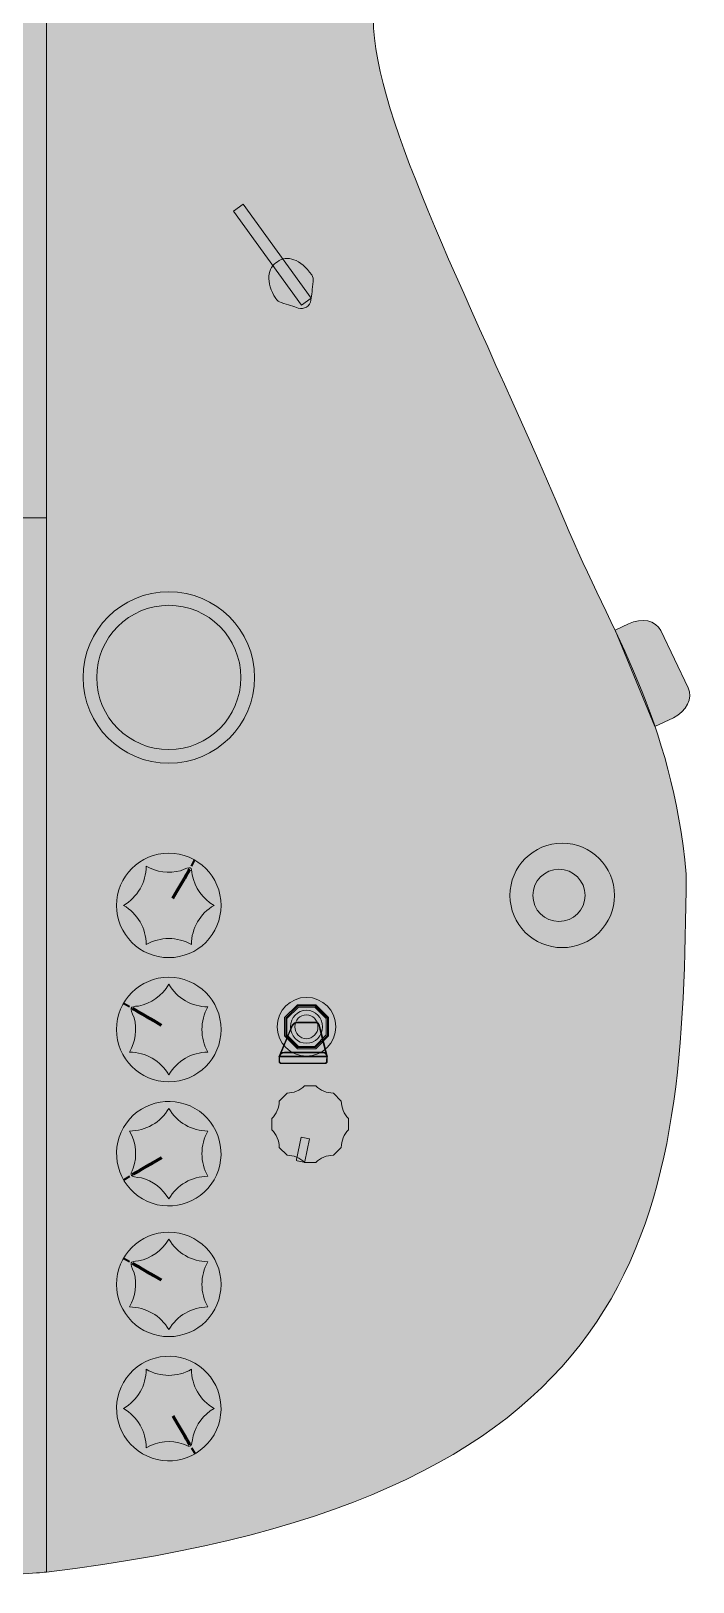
# Model space of a CAD drawing. Header units: millimetres. Extents: x -277 to 25, y -714 to 236.
# Drawn here: x -76.4 to 24.9, y -713.6 to -476.2 of the extents above; entities that cross this region are included whole.
import ezdxf

# ---------------------------------------------------------------- set-up
doc = ezdxf.new("R2010")
doc.units = ezdxf.units.MM
doc.header["$MEASUREMENT"] = 0
doc.layers.add('finished guitar', color=7, linetype='Continuous')

# ---------------------------------------------------------------- blocks, each defined once
blk = doc.blocks.new('block 5')
at = {"layer": 'finished guitar', "true_color": 0xf23005}
h = blk.add_hatch(color=20, dxfattribs=at)
h.dxf.hatch_style = 2
edge = h.paths.add_edge_path()
edge.add_spline(control_points=[(-99.96, -362.84), (-99.96, -368.75), (-99.96, -366.73), (-99.96, -381.32), (-99.96, -395.91), (-96.1, -404.66), (-92.69, -409.58), (-86.7, -420.31), (-74.02, -425.75), (-74.02, -425.75), (-74.02, -425.75), (-74.02, -712.05), (-74.02, -712.05), (-74.02, -712.05), (-88.18, -713.57), (-127.11, -713.57), (-166.03, -713.57), (-180.02, -710.48), (-180.02, -710.48), (-180.02, -710.48), (-180.02, -381.18), (-180.02, -381.18), (-180.02, -381.18), (-170.44, -382.76), (-161.04, -374.68), (-156.96, -371.12), (-156.45, -369.95), (-154.08, -362.84)], knot_values=[0, 0, 0, 0, 0.352778, 0.352778, 0.352778, 0.705556, 0.705556, 0.705556, 1.058333, 1.058333, 1.058333, 1.411111, 1.411111, 1.411111, 1.763889, 1.763889, 1.763889, 2.116667, 2.116667, 2.116667, 2.469444, 2.469444, 2.469444, 2.822222, 2.822222, 2.822222, 3.175, 3.175, 3.175, 3.175], degree=3, periodic=0)
edge.add_line((-154.08, -362.84), (-99.96, -362.84))
at = {"layer": 'finished guitar', "lineweight": 0}
blk.add_open_spline([(-99.96, -362.84), (-99.96, -368.75), (-99.96, -366.73), (-99.96, -381.32), (-99.96, -395.91), (-96.1, -404.66), (-92.69, -409.58), (-86.7, -420.31), (-74.02, -425.75), (-74.02, -425.75), (-74.02, -425.75), (-74.02, -712.05), (-74.02, -712.05), (-74.02, -712.05), (-88.18, -713.57), (-127.11, -713.57), (-166.03, -713.57), (-180.02, -710.48), (-180.02, -710.48), (-180.02, -710.48), (-180.02, -381.18), (-180.02, -381.18), (-180.02, -381.18), (-170.44, -382.76), (-161.04, -374.68), (-156.96, -371.12), (-156.45, -369.95), (-154.08, -362.84)], degree=3, knots=[0, 0, 0, 0, 1, 1, 1, 2, 2, 2, 3, 3, 3, 4, 4, 4, 5, 5, 5, 6, 6, 6, 7, 7, 7, 8, 8, 8, 9, 9, 9, 9], dxfattribs=at)
blk = doc.blocks.new('block 3')
at = {"layer": 'finished guitar', "true_color": 0xf23005}
h = blk.add_hatch(color=20, dxfattribs=at)
h.dxf.hatch_style = 2
h.paths.add_polyline_path([(-180.02, -550.73), (-74.02, -550.73), (-74.02, -425.75), (-180.02, -425.75)])
at = {"layer": 'finished guitar', "lineweight": 0}
blk.add_lwpolyline([(-180.02, -550.73), (-74.02, -550.73), (-74.02, -425.75), (-180.02, -425.75), (-180.02, -550.73)], dxfattribs=at)
at = {"layer": 'finished guitar'}
blk.add_blockref('block 5', (0, 0), dxfattribs=at)
blk = doc.blocks.new('block 34')
at = {"layer": 'finished guitar', "true_color": 0x031ca6}
h = blk.add_hatch(color=164, dxfattribs=at)
edge = h.paths.add_edge_path()
edge.add_spline(control_points=[(23.91, -605.27), (21.74, -581.48), (12.53, -568.35), (5.3, -551.29), (-8.79, -518.02), (-24, -489.67), (-24, -474.28), (-21.58, -448.02), (14.35, -403.53), (1.65, -355.74), (1.65, -355.74), (1.65, -355.74), (1.65, -355.74), (-1.87, -345.04), (-7.49, -341), (-9.92, -341), (-9.92, -341), (-9.92, -341), (-9.92, -341), (-11.29, -342.16), (-10.73, -343.44), (-10.81, -346.82), (-10.69, -363.66), (-18.05, -422.58), (-63.34, -425.87), (-63.34, -425.87), (-63.34, -425.87), (-63.34, -425.87), (-68.5, -425.87), (-74.02, -425.75), (-74.02, -425.75), (-74.02, -425.75), (-74.02, -712.05), (-74.02, -712.05), (20.39, -700.79), (23.41, -656.92), (23.91, -605.27), (23.91, -605.27), (23.91, -605.27), (23.91, -605.27)], knot_values=[0, 0, 0, 0, 1, 1, 1, 2, 2, 2, 3, 3, 3, 4, 4, 4, 5, 5, 5, 6, 6, 6, 7, 7, 7, 8, 8, 8, 9, 9, 9, 10, 10, 10, 11, 11, 11, 12, 12, 12, 13, 13, 13, 13], degree=3, periodic=1)
at = {"layer": 'finished guitar', "lineweight": 0}
blk.add_open_spline([(23.91, -605.27), (21.74, -581.48), (12.53, -568.35), (5.3, -551.29), (-8.79, -518.02), (-24, -489.67), (-24, -474.28), (-21.58, -448.02), (14.35, -403.53), (1.65, -355.74), (1.65, -355.74), (1.65, -355.74), (1.65, -355.74), (-1.87, -345.04), (-7.49, -341), (-9.92, -341), (-9.92, -341), (-9.92, -341), (-9.92, -341), (-11.29, -342.16), (-10.73, -343.44), (-10.81, -346.82), (-10.69, -363.66), (-18.05, -422.58), (-63.34, -425.87), (-63.34, -425.87), (-63.34, -425.87), (-63.34, -425.87), (-68.5, -425.87), (-74.02, -425.75), (-74.02, -425.75), (-74.02, -425.75), (-74.02, -712.05), (-74.02, -712.05), (20.39, -700.79), (23.41, -656.92), (23.91, -605.27), (23.91, -605.27), (23.91, -605.27), (23.91, -605.27)], degree=3, knots=[0, 0, 0, 0, 1, 1, 1, 2, 2, 2, 3, 3, 3, 4, 4, 4, 5, 5, 5, 6, 6, 6, 7, 7, 7, 8, 8, 8, 9, 9, 9, 10, 10, 10, 11, 11, 11, 12, 12, 12, 13, 13, 13, 13], dxfattribs=at)
blk = doc.blocks.new('block 33')
at = {"layer": 'finished guitar'}
blk.add_blockref('block 34', (0, 0), dxfattribs=at)
blk = doc.blocks.new('block 36')
at = {"layer": 'finished guitar', "true_color": 0x191919}
blk.add_hatch(color=179, dxfattribs=at).paths.add_polyline_path([(-33.51, -517.09), (-34.99, -518.17), (-45.42, -503.81), (-43.93, -502.73)])
at = {"layer": 'finished guitar', "true_color": 0x1c1c1c}
h = blk.add_hatch(color=179, dxfattribs=at)
edge = h.paths.add_edge_path()
edge.add_spline(control_points=[(-33.55, -517.39), (-33.45, -516.65), (-33.33, -515.69), (-33.2, -514.55), (-33.16, -514.2), (-33.24, -513.84), (-33.44, -513.54), (-35.08, -511.11), (-37.28, -510.45), (-38.67, -511.52), (-40.2, -512.39), (-40.54, -514.71), (-38.93, -517.16), (-38.74, -517.46), (-38.45, -517.67), (-38.12, -517.78), (-37.05, -518.11), (-36.17, -518.39), (-35.49, -518.61), (-34.6, -518.91), (-33.67, -518.32), (-33.55, -517.39)], knot_values=[0, 0, 0, 0, 1, 1, 1, 2, 2, 2, 3, 3, 3, 4, 4, 4, 5, 5, 5, 6, 6, 6, 7, 7, 7, 7], degree=3, periodic=1)
at = {"layer": 'finished guitar', "lineweight": 0}
blk.add_lwpolyline([(-33.51, -517.09), (-34.99, -518.17), (-45.42, -503.81), (-43.93, -502.73), (-33.51, -517.09)], dxfattribs=at)
blk.add_open_spline([(-33.55, -517.39), (-33.45, -516.65), (-33.33, -515.69), (-33.2, -514.55), (-33.16, -514.2), (-33.24, -513.84), (-33.44, -513.54), (-35.08, -511.11), (-37.28, -510.45), (-38.67, -511.52), (-40.2, -512.39), (-40.54, -514.71), (-38.93, -517.16), (-38.74, -517.46), (-38.45, -517.67), (-38.12, -517.78), (-37.05, -518.11), (-36.17, -518.39), (-35.49, -518.61), (-34.6, -518.91), (-33.67, -518.32), (-33.55, -517.39)], degree=3, knots=[0, 0, 0, 0, 1, 1, 1, 2, 2, 2, 3, 3, 3, 4, 4, 4, 5, 5, 5, 6, 6, 6, 7, 7, 7, 7], dxfattribs=at)
blk = doc.blocks.new('block 35')
at = {"layer": 'finished guitar', "true_color": 0x191919}
h = blk.add_hatch(color=179, dxfattribs=at)
h.dxf.hatch_style = 2
edge = h.paths.add_edge_path()
edge.add_spline(control_points=[(21.95, -581.31), (21.95, -581.31), (19.12, -582.65), (19.12, -582.65), (19.12, -582.65), (13.02, -567.92), (13.02, -567.92), (13.02, -567.92), (15.08, -566.92), (15.08, -566.92), (17.06, -565.96), (19.27, -566.43), (20.01, -567.98), (20.01, -567.98), (24.2, -576.75), (24.2, -576.75), (24.94, -578.3), (23.93, -580.34), (21.95, -581.31)], knot_values=[0, 0, 0, 0, 1, 1, 1, 2, 2, 2, 3, 3, 3, 4, 4, 4, 5, 5, 5, 6, 6, 6, 6], degree=3, periodic=1)
h = blk.add_hatch(color=179, dxfattribs=at)
edge = h.paths.add_edge_path()
edge.add_spline(control_points=[(-3.08, -608.5), (-3.08, -612.92), (0.51, -616.5), (4.92, -616.5), (9.34, -616.5), (12.92, -612.92), (12.92, -608.5), (12.92, -604.08), (9.34, -600.5), (4.92, -600.5), (0.51, -600.5), (-3.08, -604.08), (-3.08, -608.5)], knot_values=[0, 0, 0, 0, 1, 1, 1, 2, 2, 2, 3, 3, 3, 4, 4, 4, 4], degree=3, periodic=1)
h = blk.add_hatch(color=179, dxfattribs=at)
edge = h.paths.add_edge_path()
edge.add_spline(control_points=[(0.42, -608.5), (0.42, -610.71), (2.21, -612.5), (4.42, -612.5), (6.63, -612.5), (8.42, -610.71), (8.42, -608.5), (8.42, -606.29), (6.63, -604.5), (4.42, -604.5), (2.21, -604.5), (0.42, -606.29), (0.42, -608.5)], knot_values=[0, 0, 0, 0, 1, 1, 1, 2, 2, 2, 3, 3, 3, 4, 4, 4, 4], degree=3, periodic=1)
at = {"layer": 'finished guitar', "lineweight": 0}
for points, knots in [([(21.95, -581.31), (21.95, -581.31), (19.12, -582.65), (19.12, -582.65), (19.12, -582.65), (13.02, -567.92), (13.02, -567.92), (13.02, -567.92), (15.08, -566.92), (15.08, -566.92), (17.06, -565.96), (19.27, -566.43), (20.01, -567.98), (20.01, -567.98), (24.2, -576.75), (24.2, -576.75), (24.94, -578.3), (23.93, -580.34), (21.95, -581.31)], [0, 0, 0, 0, 1, 1, 1, 2, 2, 2, 3, 3, 3, 4, 4, 4, 5, 5, 5, 6, 6, 6, 6]), ([(-3.08, -608.5), (-3.08, -612.92), (0.51, -616.5), (4.92, -616.5), (9.34, -616.5), (12.92, -612.92), (12.92, -608.5), (12.92, -604.08), (9.34, -600.5), (4.92, -600.5), (0.51, -600.5), (-3.08, -604.08), (-3.08, -608.5)], [0, 0, 0, 0, 1, 1, 1, 2, 2, 2, 3, 3, 3, 4, 4, 4, 4]), ([(0.42, -608.5), (0.42, -610.71), (2.21, -612.5), (4.42, -612.5), (6.63, -612.5), (8.42, -610.71), (8.42, -608.5), (8.42, -606.29), (6.63, -604.5), (4.42, -604.5), (2.21, -604.5), (0.42, -606.29), (0.42, -608.5)], [0, 0, 0, 0, 1, 1, 1, 2, 2, 2, 3, 3, 3, 4, 4, 4, 4])]:
    blk.add_open_spline(points, degree=3, knots=knots, dxfattribs=at)
at = {"layer": 'finished guitar'}
blk.add_blockref('block 36', (0, 0), dxfattribs=at)
blk = doc.blocks.new('block 32')
at = {"layer": 'finished guitar'}
for name in ['block 33', 'block 35']:
    blk.add_blockref(name, (0, 0), dxfattribs=at)
blk = doc.blocks.new('block 49')
at = {"layer": 'finished guitar', "true_color": 0x191919}
h = blk.add_hatch(color=179, dxfattribs=at)
edge = h.paths.add_edge_path()
edge.add_spline(control_points=[(-48.39, -691.03), (-46.18, -687.2), (-47.49, -682.31), (-51.32, -680.1), (-55.14, -677.89), (-60.04, -679.2), (-62.25, -683.03), (-64.45, -686.85), (-63.14, -691.75), (-59.32, -693.96), (-55.49, -696.17), (-50.6, -694.85), (-48.39, -691.03)], knot_values=[0, 0, 0, 0, 1, 1, 1, 2, 2, 2, 3, 3, 3, 4, 4, 4, 4], degree=3, periodic=1)
h = blk.add_hatch(color=179, dxfattribs=at)
h.dxf.hatch_style = 2
edge = h.paths.add_edge_path()
edge.add_spline(control_points=[(-58.78, -693.03), (-58.78, -693.03), (-58.78, -693.03), (-58.78, -693.03), (-57.03, -692.02), (-54.96, -691.83), (-53.09, -692.47), (-51.85, -693.03), (-51.85, -693.03), (-51.61, -691.22), (-51.14, -689.47), (-50, -687.96), (-48.39, -687.03), (-48.39, -687.03), (-48.39, -687.03), (-48.39, -687.03), (-50.53, -685.79), (-51.85, -683.5), (-51.85, -681.03), (-51.85, -681.03), (-51.85, -681.03), (-51.85, -681.03), (-54, -682.26), (-56.64, -682.26), (-58.78, -681.03), (-58.78, -681.03), (-58.78, -681.03), (-58.78, -681.03), (-58.78, -683.5), (-60.1, -685.79), (-62.25, -687.03), (-62.25, -687.03), (-62.25, -687.03), (-62.25, -687.03), (-60.1, -688.27), (-58.78, -690.55), (-58.78, -693.03)], knot_values=[0, 0, 0, 0, 1, 1, 1, 2, 2, 2, 3, 3, 3, 4, 4, 4, 5, 5, 5, 6, 6, 6, 7, 7, 7, 8, 8, 8, 9, 9, 9, 10, 10, 10, 11, 11, 11, 12, 12, 12, 12], degree=3, periodic=1)
at = {"layer": 'finished guitar', "color": 178, "lineweight": 35, "true_color": 0x000000}
blk.add_lwpolyline([(-51.85, -693.02), (-51.29, -693.94)], dxfattribs=at)
at = {"layer": 'finished guitar', "lineweight": 0}
blk.add_open_spline([(-48.39, -691.03), (-46.18, -687.2), (-47.49, -682.31), (-51.32, -680.1), (-55.14, -677.89), (-60.04, -679.2), (-62.25, -683.03), (-64.45, -686.85), (-63.14, -691.75), (-59.32, -693.96), (-55.49, -696.17), (-50.6, -694.85), (-48.39, -691.03)], degree=3, knots=[0, 0, 0, 0, 1, 1, 1, 2, 2, 2, 3, 3, 3, 4, 4, 4, 4], dxfattribs=at)
at = {"layer": 'finished guitar', "color": 7, "lineweight": 18, "true_color": 0xffffff}
blk.add_open_spline([(-58.78, -693.03), (-58.78, -693.03), (-58.78, -693.03), (-58.78, -693.03), (-57.03, -692.02), (-54.96, -691.83), (-53.09, -692.47), (-51.85, -693.03), (-51.85, -693.03), (-51.61, -691.22), (-51.14, -689.47), (-50, -687.96), (-48.39, -687.03), (-48.39, -687.03), (-48.39, -687.03), (-48.39, -687.03), (-50.53, -685.79), (-51.85, -683.5), (-51.85, -681.03), (-51.85, -681.03), (-51.85, -681.03), (-51.85, -681.03), (-54, -682.26), (-56.64, -682.26), (-58.78, -681.03), (-58.78, -681.03), (-58.78, -681.03), (-58.78, -681.03), (-58.78, -683.5), (-60.1, -685.79), (-62.25, -687.03), (-62.25, -687.03), (-62.25, -687.03), (-62.25, -687.03), (-60.1, -688.27), (-58.78, -690.55), (-58.78, -693.03)], degree=3, knots=[0, 0, 0, 0, 1, 1, 1, 2, 2, 2, 3, 3, 3, 4, 4, 4, 5, 5, 5, 6, 6, 6, 7, 7, 7, 8, 8, 8, 9, 9, 9, 10, 10, 10, 11, 11, 11, 12, 12, 12, 12], dxfattribs=at)
at = {"layer": 'finished guitar', "color": 178, "lineweight": 60, "true_color": 0x000000}
blk.add_open_spline([(-54.68, -688.13), (-52.55, -691.82), (-52.13, -692.56), (-52.13, -692.56)], degree=3, dxfattribs=at)
blk = doc.blocks.new('block 48')
at = {"layer": 'finished guitar'}
blk.add_blockref('block 49', (0, 0), dxfattribs=at)
blk = doc.blocks.new('block 51')
at = {"layer": 'finished guitar', "true_color": 0x191919}
h = blk.add_hatch(color=179, dxfattribs=at)
edge = h.paths.add_edge_path()
edge.add_spline(control_points=[(-63.32, -668.03), (-63.32, -672.45), (-59.74, -676.03), (-55.32, -676.03), (-50.9, -676.03), (-47.32, -672.45), (-47.32, -668.03), (-47.32, -663.61), (-50.9, -660.03), (-55.32, -660.03), (-59.74, -660.03), (-63.32, -663.61), (-63.32, -668.03)], knot_values=[0, 0, 0, 0, 1, 1, 1, 2, 2, 2, 3, 3, 3, 4, 4, 4, 4], degree=3, periodic=1)
h = blk.add_hatch(color=179, dxfattribs=at)
h.dxf.hatch_style = 2
edge = h.paths.add_edge_path()
edge.add_spline(control_points=[(-55.32, -661.1), (-55.32, -661.1), (-55.32, -661.1), (-55.32, -661.1), (-56.33, -662.85), (-58.03, -664.05), (-59.97, -664.43), (-61.32, -664.56), (-61.32, -664.56), (-60.62, -666.25), (-60.16, -668), (-60.39, -669.88), (-61.32, -671.49), (-61.32, -671.49), (-61.32, -671.49), (-61.32, -671.49), (-58.84, -671.49), (-56.56, -672.81), (-55.32, -674.96), (-55.32, -674.96), (-55.32, -674.96), (-55.32, -674.96), (-54.08, -672.81), (-51.79, -671.49), (-49.32, -671.49), (-49.32, -671.49), (-49.32, -671.49), (-49.32, -671.49), (-50.55, -669.35), (-50.55, -666.71), (-49.32, -664.56), (-49.32, -664.56), (-49.32, -664.56), (-49.32, -664.56), (-51.79, -664.56), (-54.08, -663.24), (-55.32, -661.1)], knot_values=[0, 0, 0, 0, 1, 1, 1, 2, 2, 2, 3, 3, 3, 4, 4, 4, 5, 5, 5, 6, 6, 6, 7, 7, 7, 8, 8, 8, 9, 9, 9, 10, 10, 10, 11, 11, 11, 12, 12, 12, 12], degree=3, periodic=1)
at = {"layer": 'finished guitar', "color": 178, "lineweight": 35, "true_color": 0x000000}
blk.add_lwpolyline([(-61.32, -664.57), (-62.26, -664.06)], dxfattribs=at)
at = {"layer": 'finished guitar', "lineweight": 0}
blk.add_open_spline([(-63.32, -668.03), (-63.32, -672.45), (-59.74, -676.03), (-55.32, -676.03), (-50.9, -676.03), (-47.32, -672.45), (-47.32, -668.03), (-47.32, -663.61), (-50.9, -660.03), (-55.32, -660.03), (-59.74, -660.03), (-63.32, -663.61), (-63.32, -668.03)], degree=3, knots=[0, 0, 0, 0, 1, 1, 1, 2, 2, 2, 3, 3, 3, 4, 4, 4, 4], dxfattribs=at)
at = {"layer": 'finished guitar', "color": 7, "lineweight": 18, "true_color": 0xffffff}
blk.add_open_spline([(-55.32, -661.1), (-55.32, -661.1), (-55.32, -661.1), (-55.32, -661.1), (-56.33, -662.85), (-58.03, -664.05), (-59.97, -664.43), (-61.32, -664.56), (-61.32, -664.56), (-60.62, -666.25), (-60.16, -668), (-60.39, -669.88), (-61.32, -671.49), (-61.32, -671.49), (-61.32, -671.49), (-61.32, -671.49), (-58.84, -671.49), (-56.56, -672.81), (-55.32, -674.96), (-55.32, -674.96), (-55.32, -674.96), (-55.32, -674.96), (-54.08, -672.81), (-51.79, -671.49), (-49.32, -671.49), (-49.32, -671.49), (-49.32, -671.49), (-49.32, -671.49), (-50.55, -669.35), (-50.55, -666.71), (-49.32, -664.56), (-49.32, -664.56), (-49.32, -664.56), (-49.32, -664.56), (-51.79, -664.56), (-54.08, -663.24), (-55.32, -661.1)], degree=3, knots=[0, 0, 0, 0, 1, 1, 1, 2, 2, 2, 3, 3, 3, 4, 4, 4, 5, 5, 5, 6, 6, 6, 7, 7, 7, 8, 8, 8, 9, 9, 9, 10, 10, 10, 11, 11, 11, 12, 12, 12, 12], dxfattribs=at)
at = {"layer": 'finished guitar', "color": 178, "lineweight": 60, "true_color": 0x000000}
blk.add_open_spline([(-56.42, -667.39), (-60.11, -665.26), (-60.84, -664.83), (-60.84, -664.83)], degree=3, dxfattribs=at)
blk = doc.blocks.new('block 50')
at = {"layer": 'finished guitar'}
blk.add_blockref('block 51', (0, 0), dxfattribs=at)
blk = doc.blocks.new('block 53')
at = {"layer": 'finished guitar', "true_color": 0x191919}
h = blk.add_hatch(color=179, dxfattribs=at)
edge = h.paths.add_edge_path()
edge.add_spline(control_points=[(-59.32, -654.96), (-55.49, -657.16), (-50.6, -655.85), (-48.39, -652.03), (-46.18, -648.2), (-47.49, -643.31), (-51.32, -641.1), (-55.14, -638.89), (-60.04, -640.2), (-62.25, -644.03), (-64.45, -647.85), (-63.14, -652.75), (-59.32, -654.96)], knot_values=[0, 0, 0, 0, 1, 1, 1, 2, 2, 2, 3, 3, 3, 4, 4, 4, 4], degree=3, periodic=1)
h = blk.add_hatch(color=179, dxfattribs=at)
h.dxf.hatch_style = 2
edge = h.paths.add_edge_path()
edge.add_spline(control_points=[(-61.32, -644.56), (-61.32, -644.56), (-61.32, -644.56), (-61.32, -644.56), (-60.31, -646.31), (-60.12, -648.39), (-60.76, -650.26), (-61.32, -651.49), (-61.32, -651.49), (-59.51, -651.73), (-57.76, -652.2), (-56.25, -653.35), (-55.32, -654.96), (-55.32, -654.96), (-55.32, -654.96), (-55.32, -654.96), (-54.08, -652.81), (-51.79, -651.49), (-49.32, -651.49), (-49.32, -651.49), (-49.32, -651.49), (-49.32, -651.49), (-50.55, -649.35), (-50.55, -646.71), (-49.32, -644.56), (-49.32, -644.56), (-49.32, -644.56), (-49.32, -644.56), (-51.79, -644.56), (-54.08, -643.24), (-55.32, -641.1), (-55.32, -641.1), (-55.32, -641.1), (-55.32, -641.1), (-56.56, -643.24), (-58.84, -644.56), (-61.32, -644.56)], knot_values=[0, 0, 0, 0, 1, 1, 1, 2, 2, 2, 3, 3, 3, 4, 4, 4, 5, 5, 5, 6, 6, 6, 7, 7, 7, 8, 8, 8, 9, 9, 9, 10, 10, 10, 11, 11, 11, 12, 12, 12, 12], degree=3, periodic=1)
at = {"layer": 'finished guitar', "color": 178, "lineweight": 35, "true_color": 0x000000}
blk.add_lwpolyline([(-61.31, -651.5), (-62.23, -652.06)], dxfattribs=at)
at = {"layer": 'finished guitar', "lineweight": 0}
blk.add_open_spline([(-59.32, -654.96), (-55.49, -657.16), (-50.6, -655.85), (-48.39, -652.03), (-46.18, -648.2), (-47.49, -643.31), (-51.32, -641.1), (-55.14, -638.89), (-60.04, -640.2), (-62.25, -644.03), (-64.45, -647.85), (-63.14, -652.75), (-59.32, -654.96)], degree=3, knots=[0, 0, 0, 0, 1, 1, 1, 2, 2, 2, 3, 3, 3, 4, 4, 4, 4], dxfattribs=at)
at = {"layer": 'finished guitar', "color": 7, "lineweight": 18, "true_color": 0xffffff}
blk.add_open_spline([(-61.32, -644.56), (-61.32, -644.56), (-61.32, -644.56), (-61.32, -644.56), (-60.31, -646.31), (-60.12, -648.39), (-60.76, -650.26), (-61.32, -651.49), (-61.32, -651.49), (-59.51, -651.73), (-57.76, -652.2), (-56.25, -653.35), (-55.32, -654.96), (-55.32, -654.96), (-55.32, -654.96), (-55.32, -654.96), (-54.08, -652.81), (-51.79, -651.49), (-49.32, -651.49), (-49.32, -651.49), (-49.32, -651.49), (-49.32, -651.49), (-50.55, -649.35), (-50.55, -646.71), (-49.32, -644.56), (-49.32, -644.56), (-49.32, -644.56), (-49.32, -644.56), (-51.79, -644.56), (-54.08, -643.24), (-55.32, -641.1), (-55.32, -641.1), (-55.32, -641.1), (-55.32, -641.1), (-56.56, -643.24), (-58.84, -644.56), (-61.32, -644.56)], degree=3, knots=[0, 0, 0, 0, 1, 1, 1, 2, 2, 2, 3, 3, 3, 4, 4, 4, 5, 5, 5, 6, 6, 6, 7, 7, 7, 8, 8, 8, 9, 9, 9, 10, 10, 10, 11, 11, 11, 12, 12, 12, 12], dxfattribs=at)
at = {"layer": 'finished guitar', "color": 178, "lineweight": 60, "true_color": 0x000000}
blk.add_open_spline([(-56.42, -648.66), (-60.11, -650.79), (-60.85, -651.22), (-60.85, -651.22)], degree=3, dxfattribs=at)
blk = doc.blocks.new('block 52')
at = {"layer": 'finished guitar'}
blk.add_blockref('block 53', (0, 0), dxfattribs=at)
blk = doc.blocks.new('block 55')
at = {"layer": 'finished guitar', "true_color": 0x191919}
h = blk.add_hatch(color=179, dxfattribs=at)
edge = h.paths.add_edge_path()
edge.add_spline(control_points=[(-63.32, -629.03), (-63.32, -633.45), (-59.74, -637.03), (-55.32, -637.03), (-50.9, -637.03), (-47.32, -633.45), (-47.32, -629.03), (-47.32, -624.61), (-50.9, -621.03), (-55.32, -621.03), (-59.74, -621.03), (-63.32, -624.61), (-63.32, -629.03)], knot_values=[0, 0, 0, 0, 1, 1, 1, 2, 2, 2, 3, 3, 3, 4, 4, 4, 4], degree=3, periodic=1)
h = blk.add_hatch(color=179, dxfattribs=at)
h.dxf.hatch_style = 2
edge = h.paths.add_edge_path()
edge.add_spline(control_points=[(-55.32, -622.1), (-55.32, -622.1), (-55.32, -622.1), (-55.32, -622.1), (-56.33, -623.85), (-58.03, -625.05), (-59.97, -625.43), (-61.32, -625.56), (-61.32, -625.56), (-60.62, -627.25), (-60.16, -629), (-60.39, -630.88), (-61.32, -632.49), (-61.32, -632.49), (-61.32, -632.49), (-61.32, -632.49), (-58.84, -632.49), (-56.56, -633.81), (-55.32, -635.96), (-55.32, -635.96), (-55.32, -635.96), (-55.32, -635.96), (-54.08, -633.81), (-51.79, -632.49), (-49.32, -632.49), (-49.32, -632.49), (-49.32, -632.49), (-49.32, -632.49), (-50.55, -630.35), (-50.55, -627.71), (-49.32, -625.56), (-49.32, -625.56), (-49.32, -625.56), (-49.32, -625.56), (-51.79, -625.56), (-54.08, -624.24), (-55.32, -622.1)], knot_values=[0, 0, 0, 0, 1, 1, 1, 2, 2, 2, 3, 3, 3, 4, 4, 4, 5, 5, 5, 6, 6, 6, 7, 7, 7, 8, 8, 8, 9, 9, 9, 10, 10, 10, 11, 11, 11, 12, 12, 12, 12], degree=3, periodic=1)
at = {"layer": 'finished guitar', "color": 178, "lineweight": 35, "true_color": 0x000000}
blk.add_lwpolyline([(-61.32, -625.57), (-62.26, -625.06)], dxfattribs=at)
at = {"layer": 'finished guitar', "lineweight": 0}
blk.add_open_spline([(-63.32, -629.03), (-63.32, -633.45), (-59.74, -637.03), (-55.32, -637.03), (-50.9, -637.03), (-47.32, -633.45), (-47.32, -629.03), (-47.32, -624.61), (-50.9, -621.03), (-55.32, -621.03), (-59.74, -621.03), (-63.32, -624.61), (-63.32, -629.03)], degree=3, knots=[0, 0, 0, 0, 1, 1, 1, 2, 2, 2, 3, 3, 3, 4, 4, 4, 4], dxfattribs=at)
at = {"layer": 'finished guitar', "color": 7, "lineweight": 18, "true_color": 0xffffff}
blk.add_open_spline([(-55.32, -622.1), (-55.32, -622.1), (-55.32, -622.1), (-55.32, -622.1), (-56.33, -623.85), (-58.03, -625.05), (-59.97, -625.43), (-61.32, -625.56), (-61.32, -625.56), (-60.62, -627.25), (-60.16, -629), (-60.39, -630.88), (-61.32, -632.49), (-61.32, -632.49), (-61.32, -632.49), (-61.32, -632.49), (-58.84, -632.49), (-56.56, -633.81), (-55.32, -635.96), (-55.32, -635.96), (-55.32, -635.96), (-55.32, -635.96), (-54.08, -633.81), (-51.79, -632.49), (-49.32, -632.49), (-49.32, -632.49), (-49.32, -632.49), (-49.32, -632.49), (-50.55, -630.35), (-50.55, -627.71), (-49.32, -625.56), (-49.32, -625.56), (-49.32, -625.56), (-49.32, -625.56), (-51.79, -625.56), (-54.08, -624.24), (-55.32, -622.1)], degree=3, knots=[0, 0, 0, 0, 1, 1, 1, 2, 2, 2, 3, 3, 3, 4, 4, 4, 5, 5, 5, 6, 6, 6, 7, 7, 7, 8, 8, 8, 9, 9, 9, 10, 10, 10, 11, 11, 11, 12, 12, 12, 12], dxfattribs=at)
at = {"layer": 'finished guitar', "color": 178, "lineweight": 60, "true_color": 0x000000}
blk.add_open_spline([(-56.42, -628.39), (-60.11, -626.26), (-60.84, -625.83), (-60.84, -625.83)], degree=3, dxfattribs=at)
blk = doc.blocks.new('block 54')
at = {"layer": 'finished guitar'}
blk.add_blockref('block 55', (0, 0), dxfattribs=at)
blk = doc.blocks.new('block 57')
at = {"layer": 'finished guitar', "true_color": 0x191919}
h = blk.add_hatch(color=179, dxfattribs=at)
edge = h.paths.add_edge_path()
edge.add_spline(control_points=[(-55.32, -602.03), (-59.74, -602.03), (-63.32, -605.61), (-63.32, -610.03), (-63.32, -614.45), (-59.74, -618.03), (-55.32, -618.03), (-50.9, -618.03), (-47.32, -614.45), (-47.32, -610.03), (-47.32, -605.61), (-50.9, -602.03), (-55.32, -602.03)], knot_values=[0, 0, 0, 0, 1, 1, 1, 2, 2, 2, 3, 3, 3, 4, 4, 4, 4], degree=3, periodic=1)
h = blk.add_hatch(color=179, dxfattribs=at)
h.dxf.hatch_style = 2
edge = h.paths.add_edge_path()
edge.add_spline(control_points=[(-48.39, -610.03), (-48.39, -610.03), (-48.39, -610.03), (-48.39, -610.03), (-50.14, -609.02), (-51.34, -607.31), (-51.72, -605.37), (-51.85, -604.03), (-51.85, -604.03), (-53.54, -604.72), (-55.29, -605.19), (-57.17, -604.96), (-58.78, -604.03), (-58.78, -604.03), (-58.78, -604.03), (-58.78, -604.03), (-58.78, -606.5), (-60.1, -608.79), (-62.25, -610.03), (-62.25, -610.03), (-62.25, -610.03), (-62.25, -610.03), (-60.1, -611.26), (-58.78, -613.55), (-58.78, -616.03), (-58.78, -616.03), (-58.78, -616.03), (-58.78, -616.03), (-56.64, -614.79), (-54, -614.79), (-51.85, -616.03), (-51.85, -616.03), (-51.85, -616.03), (-51.85, -616.03), (-51.85, -613.55), (-50.53, -611.26), (-48.39, -610.03)], knot_values=[0, 0, 0, 0, 1, 1, 1, 2, 2, 2, 3, 3, 3, 4, 4, 4, 5, 5, 5, 6, 6, 6, 7, 7, 7, 8, 8, 8, 9, 9, 9, 10, 10, 10, 11, 11, 11, 12, 12, 12, 12], degree=3, periodic=1)
at = {"layer": 'finished guitar', "color": 178, "lineweight": 35, "true_color": 0x000000}
blk.add_lwpolyline([(-51.86, -604.03), (-51.35, -603.08)], dxfattribs=at)
at = {"layer": 'finished guitar', "lineweight": 0}
blk.add_open_spline([(-55.32, -602.03), (-59.74, -602.03), (-63.32, -605.61), (-63.32, -610.03), (-63.32, -614.45), (-59.74, -618.03), (-55.32, -618.03), (-50.9, -618.03), (-47.32, -614.45), (-47.32, -610.03), (-47.32, -605.61), (-50.9, -602.03), (-55.32, -602.03)], degree=3, knots=[0, 0, 0, 0, 1, 1, 1, 2, 2, 2, 3, 3, 3, 4, 4, 4, 4], dxfattribs=at)
at = {"layer": 'finished guitar', "color": 7, "lineweight": 18, "true_color": 0xffffff}
blk.add_open_spline([(-48.39, -610.03), (-48.39, -610.03), (-48.39, -610.03), (-48.39, -610.03), (-50.14, -609.02), (-51.34, -607.31), (-51.72, -605.37), (-51.85, -604.03), (-51.85, -604.03), (-53.54, -604.72), (-55.29, -605.19), (-57.17, -604.96), (-58.78, -604.03), (-58.78, -604.03), (-58.78, -604.03), (-58.78, -604.03), (-58.78, -606.5), (-60.1, -608.79), (-62.25, -610.03), (-62.25, -610.03), (-62.25, -610.03), (-62.25, -610.03), (-60.1, -611.26), (-58.78, -613.55), (-58.78, -616.03), (-58.78, -616.03), (-58.78, -616.03), (-58.78, -616.03), (-56.64, -614.79), (-54, -614.79), (-51.85, -616.03), (-51.85, -616.03), (-51.85, -616.03), (-51.85, -616.03), (-51.85, -613.55), (-50.53, -611.26), (-48.39, -610.03)], degree=3, knots=[0, 0, 0, 0, 1, 1, 1, 2, 2, 2, 3, 3, 3, 4, 4, 4, 5, 5, 5, 6, 6, 6, 7, 7, 7, 8, 8, 8, 9, 9, 9, 10, 10, 10, 11, 11, 11, 12, 12, 12, 12], dxfattribs=at)
at = {"layer": 'finished guitar', "color": 178, "lineweight": 60, "true_color": 0x000000}
blk.add_open_spline([(-54.68, -608.93), (-52.55, -605.24), (-52.12, -604.5), (-52.12, -604.5)], degree=3, dxfattribs=at)
blk = doc.blocks.new('block 56')
at = {"layer": 'finished guitar'}
blk.add_blockref('block 57', (0, 0), dxfattribs=at)
blk = doc.blocks.new('block 58')
at = {"layer": 'finished guitar', "true_color": 0x191919}
h = blk.add_hatch(color=179, dxfattribs=at)
edge = h.paths.add_edge_path()
edge.add_spline(control_points=[(-32.81, -637.65), (-32.81, -637.65), (-34.52, -637.65), (-34.52, -637.65), (-35.23, -638.36), (-36.2, -638.76), (-37.21, -638.76), (-37.21, -638.76), (-38.42, -639.97), (-38.42, -639.97), (-38.42, -640.98), (-38.82, -641.95), (-39.53, -642.66), (-39.53, -642.66), (-39.53, -644.37), (-39.53, -644.37), (-38.82, -645.08), (-38.42, -646.05), (-38.42, -647.06), (-38.42, -647.06), (-37.21, -648.27), (-37.21, -648.27), (-36.2, -648.27), (-35.23, -648.67), (-34.52, -649.38), (-34.52, -649.38), (-32.81, -649.38), (-32.81, -649.38), (-32.1, -648.67), (-31.13, -648.27), (-30.12, -648.27), (-30.12, -648.27), (-28.91, -647.06), (-28.91, -647.06), (-28.91, -646.05), (-28.51, -645.08), (-27.79, -644.37), (-27.79, -644.37), (-27.79, -642.66), (-27.79, -642.66), (-28.51, -641.95), (-28.91, -640.98), (-28.91, -639.97), (-28.91, -639.97), (-30.12, -638.76), (-30.12, -638.76), (-31.13, -638.76), (-32.1, -638.36), (-32.81, -637.65)], knot_values=[0, 0, 0, 0, 1, 1, 1, 2, 2, 2, 3, 3, 3, 4, 4, 4, 5, 5, 5, 6, 6, 6, 7, 7, 7, 8, 8, 8, 9, 9, 9, 10, 10, 10, 11, 11, 11, 12, 12, 12, 13, 13, 13, 14, 14, 14, 15, 15, 15, 16, 16, 16, 16], degree=3, periodic=1)
at = {"layer": 'finished guitar', "true_color": 0x000000}
h = blk.add_hatch(color=178, dxfattribs=at)
edge = h.paths.add_edge_path()
edge.add_spline(control_points=[(-35.07, -645.49), (-35.07, -645.49), (-35.78, -648.93), (-35.78, -648.93), (-35.8, -649.02), (-35.74, -649.1), (-35.65, -649.12), (-35.65, -649.12), (-34.65, -649.33), (-34.65, -649.33), (-34.57, -649.35), (-34.49, -649.29), (-34.47, -649.21), (-34.47, -649.21), (-33.76, -645.76), (-33.76, -645.76), (-33.76, -645.76), (-35.07, -645.49), (-35.07, -645.49)], knot_values=[0, 0, 0, 0, 1, 1, 1, 2, 2, 2, 3, 3, 3, 4, 4, 4, 5, 5, 5, 6, 6, 6, 6], degree=3, periodic=1)
at = {"layer": 'finished guitar', "lineweight": 0}
for points, knots in [([(-32.81, -637.65), (-32.81, -637.65), (-34.52, -637.65), (-34.52, -637.65), (-35.23, -638.36), (-36.2, -638.76), (-37.21, -638.76), (-37.21, -638.76), (-38.42, -639.97), (-38.42, -639.97), (-38.42, -640.98), (-38.82, -641.95), (-39.53, -642.66), (-39.53, -642.66), (-39.53, -644.37), (-39.53, -644.37), (-38.82, -645.08), (-38.42, -646.05), (-38.42, -647.06), (-38.42, -647.06), (-37.21, -648.27), (-37.21, -648.27), (-36.2, -648.27), (-35.23, -648.67), (-34.52, -649.38), (-34.52, -649.38), (-32.81, -649.38), (-32.81, -649.38), (-32.1, -648.67), (-31.13, -648.27), (-30.12, -648.27), (-30.12, -648.27), (-28.91, -647.06), (-28.91, -647.06), (-28.91, -646.05), (-28.51, -645.08), (-27.79, -644.37), (-27.79, -644.37), (-27.79, -642.66), (-27.79, -642.66), (-28.51, -641.95), (-28.91, -640.98), (-28.91, -639.97), (-28.91, -639.97), (-30.12, -638.76), (-30.12, -638.76), (-31.13, -638.76), (-32.1, -638.36), (-32.81, -637.65)], [0, 0, 0, 0, 1, 1, 1, 2, 2, 2, 3, 3, 3, 4, 4, 4, 5, 5, 5, 6, 6, 6, 7, 7, 7, 8, 8, 8, 9, 9, 9, 10, 10, 10, 11, 11, 11, 12, 12, 12, 13, 13, 13, 14, 14, 14, 15, 15, 15, 16, 16, 16, 16]), ([(-35.07, -645.49), (-35.07, -645.49), (-35.78, -648.93), (-35.78, -648.93), (-35.8, -649.02), (-35.74, -649.1), (-35.65, -649.12), (-35.65, -649.12), (-34.65, -649.33), (-34.65, -649.33), (-34.57, -649.35), (-34.49, -649.29), (-34.47, -649.21), (-34.47, -649.21), (-33.76, -645.76), (-33.76, -645.76), (-33.76, -645.76), (-35.07, -645.49), (-35.07, -645.49)], [0, 0, 0, 0, 1, 1, 1, 2, 2, 2, 3, 3, 3, 4, 4, 4, 5, 5, 5, 6, 6, 6, 6])]:
    blk.add_open_spline(points, degree=3, knots=knots, dxfattribs=at)
blk = doc.blocks.new('block 60')
at = {"layer": 'finished guitar', "true_color": 0xffffff}
h = blk.add_hatch(color=7, dxfattribs=at)
h.dxf.hatch_style = 2
h.paths.add_polyline_path([(-32.82, -625.24), (-32.97, -625.24), (-35.47, -625.24), (-35.61, -625.24), (-35.71, -625.34), (-37.48, -627.11), (-37.58, -627.21), (-37.58, -627.36), (-37.58, -629.85), (-37.58, -630), (-37.48, -630.1), (-35.71, -631.86), (-35.61, -631.97), (-35.47, -631.97), (-32.97, -631.97), (-32.82, -631.97), (-32.72, -631.86), (-30.96, -630.1), (-30.85, -630), (-30.85, -629.85), (-30.85, -627.36), (-30.85, -627.21), (-30.96, -627.11), (-32.72, -625.34)])
h.paths.add_polyline_path([(-32.97, -625.59), (-31.21, -627.36), (-31.21, -629.85), (-32.97, -631.61), (-35.47, -631.61), (-37.23, -629.85), (-37.23, -627.36), (-35.47, -625.59)])
at = {"layer": 'finished guitar', "true_color": 0xcc0000}
blk.add_hatch(color=12, dxfattribs=at).paths.add_polyline_path([(-35.54, -631.79), (-37.41, -629.92), (-37.41, -627.28), (-35.54, -625.42), (-32.9, -625.42), (-31.03, -627.28), (-31.03, -629.92), (-32.9, -631.79)])
at = {"layer": 'finished guitar', "lineweight": 0}
for points in [[(-32.82, -625.24), (-32.97, -625.24), (-35.47, -625.24), (-35.61, -625.24), (-35.71, -625.34), (-37.48, -627.11), (-37.58, -627.21), (-37.58, -627.36), (-37.58, -629.85), (-37.58, -630), (-37.48, -630.1), (-35.71, -631.86), (-35.61, -631.97), (-35.47, -631.97), (-32.97, -631.97), (-32.82, -631.97), (-32.72, -631.86), (-30.96, -630.1), (-30.85, -630), (-30.85, -629.85), (-30.85, -627.36), (-30.85, -627.21), (-30.96, -627.11), (-32.72, -625.34), (-32.82, -625.24), (-32.82, -625.24)], [(-35.54, -631.79), (-37.41, -629.92), (-37.41, -627.28), (-35.54, -625.42), (-32.9, -625.42), (-31.03, -627.28), (-31.03, -629.92), (-32.9, -631.79), (-35.54, -631.79)], [(-32.97, -625.59), (-31.21, -627.36), (-31.21, -629.85), (-32.97, -631.61), (-35.47, -631.61), (-37.23, -629.85), (-37.23, -627.36), (-35.47, -625.59), (-32.97, -625.59)]]:
    blk.add_lwpolyline(points, dxfattribs=at)
blk = doc.blocks.new('block 61')
at = {"layer": 'finished guitar', "true_color": 0xffffff}
h = blk.add_hatch(color=7, dxfattribs=at)
h.dxf.hatch_style = 2
edge = h.paths.add_edge_path()
edge.add_spline(control_points=[(-32.81, -627.9), (-32.81, -627.9), (-35.63, -627.9), (-35.63, -627.9), (-36.33, -627.9), (-36.47, -628.44), (-36.69, -628.96), (-36.69, -628.96), (-38.45, -633.19), (-38.45, -633.19), (-38.45, -633.19), (-31.04, -633.19), (-31.04, -633.19), (-31.04, -633.19), (-32.1, -628.96), (-32.1, -628.96), (-32.18, -628.49), (-32.33, -627.9), (-32.81, -627.9), (-32.81, -627.9), (-32.81, -627.9), (-32.81, -627.9)], knot_values=[0, 0, 0, 0, 1, 1, 1, 2, 2, 2, 3, 3, 3, 4, 4, 4, 5, 5, 5, 6, 6, 6, 7, 7, 7, 7], degree=3, periodic=1)
edge = h.paths.add_edge_path()
edge.add_spline(control_points=[(-32.81, -627.99), (-32.49, -627.99), (-32.3, -628.29), (-32.19, -628.98), (-32.19, -628.98), (-31.16, -633.1), (-31.16, -633.1), (-31.16, -633.1), (-38.32, -633.1), (-38.32, -633.1), (-38.32, -633.1), (-36.61, -628.99), (-36.61, -628.99), (-36.58, -628.94), (-36.56, -628.89), (-36.54, -628.83), (-36.36, -628.38), (-36.2, -627.99), (-35.63, -627.99), (-35.63, -627.99), (-32.81, -627.99), (-32.81, -627.99)], knot_values=[0, 0, 0, 0, 0.352778, 0.352778, 0.352778, 0.705556, 0.705556, 0.705556, 1.058333, 1.058333, 1.058333, 1.411111, 1.411111, 1.411111, 1.763889, 1.763889, 1.763889, 2.116667, 2.116667, 2.116667, 2.469444, 2.469444, 2.469444, 2.469444], degree=3, periodic=0)
edge.add_line((-32.81, -627.99), (-32.81, -627.99))
at = {"layer": 'finished guitar', "true_color": 0x333333}
h = blk.add_hatch(color=250, dxfattribs=at)
edge = h.paths.add_edge_path()
edge.add_spline(control_points=[(-38.39, -633.15), (-38.39, -633.15), (-36.65, -628.97), (-36.65, -628.97), (-36.65, -628.97), (-36.58, -628.82), (-36.58, -628.82), (-36.4, -628.35), (-36.23, -627.94), (-35.63, -627.94), (-35.63, -627.94), (-32.81, -627.94), (-32.81, -627.94), (-32.37, -627.94), (-32.22, -628.49), (-32.14, -628.96), (-32.14, -628.96), (-31.1, -633.15), (-31.1, -633.15), (-31.1, -633.15), (-38.39, -633.15), (-38.39, -633.15)], knot_values=[0, 0, 0, 0, 1, 1, 1, 2, 2, 2, 3, 3, 3, 4, 4, 4, 5, 5, 5, 6, 6, 6, 7, 7, 7, 7], degree=3, periodic=1)
at = {"layer": 'finished guitar', "lineweight": 0}
for points in [[(-32.81, -627.9), (-32.81, -627.9), (-35.63, -627.9), (-35.63, -627.9), (-36.33, -627.9), (-36.47, -628.44), (-36.69, -628.96), (-36.69, -628.96), (-38.45, -633.19), (-38.45, -633.19), (-38.45, -633.19), (-31.04, -633.19), (-31.04, -633.19), (-31.04, -633.19), (-32.1, -628.96), (-32.1, -628.96), (-32.18, -628.49), (-32.33, -627.9), (-32.81, -627.9), (-32.81, -627.9), (-32.81, -627.9), (-32.81, -627.9)], [(-38.39, -633.15), (-38.39, -633.15), (-36.65, -628.97), (-36.65, -628.97), (-36.65, -628.97), (-36.58, -628.82), (-36.58, -628.82), (-36.4, -628.35), (-36.23, -627.94), (-35.63, -627.94), (-35.63, -627.94), (-32.81, -627.94), (-32.81, -627.94), (-32.37, -627.94), (-32.22, -628.49), (-32.14, -628.96), (-32.14, -628.96), (-31.1, -633.15), (-31.1, -633.15), (-31.1, -633.15), (-38.39, -633.15), (-38.39, -633.15)], [(-32.81, -627.99), (-32.49, -627.99), (-32.3, -628.29), (-32.19, -628.98), (-32.19, -628.98), (-31.16, -633.1), (-31.16, -633.1), (-31.16, -633.1), (-38.32, -633.1), (-38.32, -633.1), (-38.32, -633.1), (-36.61, -628.99), (-36.61, -628.99), (-36.58, -628.94), (-36.56, -628.89), (-36.54, -628.83), (-36.36, -628.38), (-36.2, -627.99), (-35.63, -627.99), (-35.63, -627.99), (-32.81, -627.99), (-32.81, -627.99)]]:
    blk.add_open_spline(points, degree=3, knots=[0, 0, 0, 0, 1, 1, 1, 2, 2, 2, 3, 3, 3, 4, 4, 4, 5, 5, 5, 6, 6, 6, 7, 7, 7, 7], dxfattribs=at)
blk = doc.blocks.new('block 62')
at = {"layer": 'finished guitar', "true_color": 0xffffff}
h = blk.add_hatch(color=7, dxfattribs=at)
h.dxf.hatch_style = 2
edge = h.paths.add_edge_path()
edge.add_spline(control_points=[(-31.68, -632.48), (-31.68, -632.48), (-37.62, -632.48), (-37.62, -632.48), (-38.08, -632.48), (-38.45, -632.86), (-38.44, -633.32), (-38.44, -633.32), (-38.44, -633.89), (-38.44, -633.89), (-38.43, -634.09), (-38.27, -634.25), (-38.07, -634.25), (-38.07, -634.25), (-31.42, -634.25), (-31.42, -634.25), (-31.22, -634.25), (-31.06, -634.09), (-31.06, -633.89), (-31.06, -633.89), (-31.05, -633.12), (-31.05, -633.12), (-31.05, -632.77), (-31.33, -632.48), (-31.68, -632.48), (-31.68, -632.48), (-31.68, -632.48), (-31.68, -632.48)], knot_values=[0, 0, 0, 0, 1, 1, 1, 2, 2, 2, 3, 3, 3, 4, 4, 4, 5, 5, 5, 6, 6, 6, 7, 7, 7, 8, 8, 8, 9, 9, 9, 9], degree=3, periodic=1)
edge = h.paths.add_edge_path()
edge.add_spline(control_points=[(-31.68, -632.57), (-31.54, -632.57), (-31.4, -632.63), (-31.3, -632.73), (-31.19, -632.84), (-31.14, -632.98), (-31.14, -633.12), (-31.14, -633.12), (-31.15, -633.89), (-31.15, -633.89), (-31.15, -634.04), (-31.27, -634.16), (-31.42, -634.16), (-31.42, -634.16), (-38.07, -634.16), (-38.07, -634.16), (-38.22, -634.16), (-38.35, -634.04), (-38.35, -633.89), (-38.35, -633.89), (-38.35, -633.32), (-38.35, -633.32), (-38.36, -633.12), (-38.28, -632.93), (-38.14, -632.79), (-38, -632.65), (-37.82, -632.57), (-37.62, -632.57), (-37.62, -632.57), (-31.68, -632.57), (-31.68, -632.57)], knot_values=[0, 0, 0, 0, 0.352778, 0.352778, 0.352778, 0.705556, 0.705556, 0.705556, 1.058333, 1.058333, 1.058333, 1.411111, 1.411111, 1.411111, 1.763889, 1.763889, 1.763889, 2.116667, 2.116667, 2.116667, 2.469444, 2.469444, 2.469444, 2.822222, 2.822222, 2.822222, 3.175, 3.175, 3.175, 3.527778, 3.527778, 3.527778, 3.527778], degree=3, periodic=0)
edge.add_line((-31.68, -632.57), (-31.68, -632.57))
at = {"layer": 'finished guitar', "true_color": 0x262626}
h = blk.add_hatch(color=179, dxfattribs=at)
edge = h.paths.add_edge_path()
edge.add_spline(control_points=[(-38.07, -634.21), (-38.25, -634.21), (-38.39, -634.07), (-38.39, -633.89), (-38.39, -633.89), (-38.4, -633.32), (-38.4, -633.32), (-38.4, -633.11), (-38.32, -632.91), (-38.17, -632.76), (-38.03, -632.61), (-37.83, -632.53), (-37.62, -632.53), (-37.62, -632.53), (-31.68, -632.53), (-31.68, -632.53), (-31.52, -632.53), (-31.38, -632.59), (-31.26, -632.7), (-31.15, -632.82), (-31.09, -632.96), (-31.09, -633.12), (-31.09, -633.12), (-31.1, -633.89), (-31.1, -633.89), (-31.1, -634.07), (-31.25, -634.21), (-31.42, -634.21), (-31.42, -634.21), (-38.07, -634.21), (-38.07, -634.21)], knot_values=[0, 0, 0, 0, 1, 1, 1, 2, 2, 2, 3, 3, 3, 4, 4, 4, 5, 5, 5, 6, 6, 6, 7, 7, 7, 8, 8, 8, 9, 9, 9, 10, 10, 10, 10], degree=3, periodic=1)
at = {"layer": 'finished guitar', "lineweight": 0}
for points, knots in [([(-31.68, -632.48), (-31.68, -632.48), (-37.62, -632.48), (-37.62, -632.48), (-38.08, -632.48), (-38.45, -632.86), (-38.44, -633.32), (-38.44, -633.32), (-38.44, -633.89), (-38.44, -633.89), (-38.43, -634.09), (-38.27, -634.25), (-38.07, -634.25), (-38.07, -634.25), (-31.42, -634.25), (-31.42, -634.25), (-31.22, -634.25), (-31.06, -634.09), (-31.06, -633.89), (-31.06, -633.89), (-31.05, -633.12), (-31.05, -633.12), (-31.05, -632.77), (-31.33, -632.48), (-31.68, -632.48), (-31.68, -632.48), (-31.68, -632.48), (-31.68, -632.48)], [0, 0, 0, 0, 1, 1, 1, 2, 2, 2, 3, 3, 3, 4, 4, 4, 5, 5, 5, 6, 6, 6, 7, 7, 7, 8, 8, 8, 9, 9, 9, 9]), ([(-38.07, -634.21), (-38.25, -634.21), (-38.39, -634.07), (-38.39, -633.89), (-38.39, -633.89), (-38.4, -633.32), (-38.4, -633.32), (-38.4, -633.11), (-38.32, -632.91), (-38.17, -632.76), (-38.03, -632.61), (-37.83, -632.53), (-37.62, -632.53), (-37.62, -632.53), (-31.68, -632.53), (-31.68, -632.53), (-31.52, -632.53), (-31.38, -632.59), (-31.26, -632.7), (-31.15, -632.82), (-31.09, -632.96), (-31.09, -633.12), (-31.09, -633.12), (-31.1, -633.89), (-31.1, -633.89), (-31.1, -634.07), (-31.25, -634.21), (-31.42, -634.21), (-31.42, -634.21), (-38.07, -634.21), (-38.07, -634.21)], [0, 0, 0, 0, 1, 1, 1, 2, 2, 2, 3, 3, 3, 4, 4, 4, 5, 5, 5, 6, 6, 6, 7, 7, 7, 8, 8, 8, 9, 9, 9, 10, 10, 10, 10]), ([(-31.68, -632.57), (-31.54, -632.57), (-31.4, -632.63), (-31.3, -632.73), (-31.19, -632.84), (-31.14, -632.98), (-31.14, -633.12), (-31.14, -633.12), (-31.15, -633.89), (-31.15, -633.89), (-31.15, -634.04), (-31.27, -634.16), (-31.42, -634.16), (-31.42, -634.16), (-38.07, -634.16), (-38.07, -634.16), (-38.22, -634.16), (-38.35, -634.04), (-38.35, -633.89), (-38.35, -633.89), (-38.35, -633.32), (-38.35, -633.32), (-38.36, -633.12), (-38.28, -632.93), (-38.14, -632.79), (-38, -632.65), (-37.82, -632.57), (-37.62, -632.57), (-37.62, -632.57), (-31.68, -632.57), (-31.68, -632.57)], [0, 0, 0, 0, 1, 1, 1, 2, 2, 2, 3, 3, 3, 4, 4, 4, 5, 5, 5, 6, 6, 6, 7, 7, 7, 8, 8, 8, 9, 9, 9, 10, 10, 10, 10])]:
    blk.add_open_spline(points, degree=3, knots=knots, dxfattribs=at)
blk = doc.blocks.new('block 59')
at = {"layer": 'finished guitar', "true_color": 0x191919}
h = blk.add_hatch(color=179, dxfattribs=at)
edge = h.paths.add_edge_path()
edge.add_spline(control_points=[(-34.24, -624.11), (-36.72, -624.11), (-38.73, -626.12), (-38.73, -628.6), (-38.73, -631.08), (-36.72, -633.1), (-34.24, -633.1), (-31.76, -633.1), (-29.75, -631.08), (-29.75, -628.6), (-29.75, -626.12), (-31.76, -624.11), (-34.24, -624.11)], knot_values=[0, 0, 0, 0, 1, 1, 1, 2, 2, 2, 3, 3, 3, 4, 4, 4, 4], degree=3, periodic=1)
at = {"layer": 'finished guitar', "true_color": 0xffffff}
h = blk.add_hatch(color=7, dxfattribs=at)
edge = h.paths.add_edge_path()
edge.add_spline(control_points=[(-34.24, -626.07), (-35.59, -626.07), (-36.69, -627.2), (-36.69, -628.6), (-36.69, -630), (-35.59, -631.14), (-34.24, -631.14), (-32.89, -631.14), (-31.8, -630), (-31.8, -628.6), (-31.8, -627.2), (-32.89, -626.07), (-34.24, -626.07)], knot_values=[0, 0, 0, 0, 1, 1, 1, 2, 2, 2, 3, 3, 3, 4, 4, 4, 4], degree=3, periodic=1)
at = {"layer": 'finished guitar', "true_color": 0x333333}
h = blk.add_hatch(color=250, dxfattribs=at)
edge = h.paths.add_edge_path()
edge.add_spline(control_points=[(-34.24, -626.77), (-35.22, -626.77), (-36.01, -627.59), (-36.01, -628.6), (-36.01, -629.62), (-35.22, -630.43), (-34.24, -630.43), (-33.27, -630.43), (-32.48, -629.62), (-32.48, -628.6), (-32.48, -627.59), (-33.27, -626.77), (-34.24, -626.77)], knot_values=[0, 0, 0, 0, 1, 1, 1, 2, 2, 2, 3, 3, 3, 4, 4, 4, 4], degree=3, periodic=1)
at = {"layer": 'finished guitar', "lineweight": 0}
for points in [[(-34.24, -624.11), (-36.72, -624.11), (-38.73, -626.12), (-38.73, -628.6), (-38.73, -631.08), (-36.72, -633.1), (-34.24, -633.1), (-31.76, -633.1), (-29.75, -631.08), (-29.75, -628.6), (-29.75, -626.12), (-31.76, -624.11), (-34.24, -624.11)], [(-34.24, -626.07), (-35.59, -626.07), (-36.69, -627.2), (-36.69, -628.6), (-36.69, -630), (-35.59, -631.14), (-34.24, -631.14), (-32.89, -631.14), (-31.8, -630), (-31.8, -628.6), (-31.8, -627.2), (-32.89, -626.07), (-34.24, -626.07)], [(-34.24, -626.77), (-35.22, -626.77), (-36.01, -627.59), (-36.01, -628.6), (-36.01, -629.62), (-35.22, -630.43), (-34.24, -630.43), (-33.27, -630.43), (-32.48, -629.62), (-32.48, -628.6), (-32.48, -627.59), (-33.27, -626.77), (-34.24, -626.77)]]:
    blk.add_open_spline(points, degree=3, knots=[0, 0, 0, 0, 1, 1, 1, 2, 2, 2, 3, 3, 3, 4, 4, 4, 4], dxfattribs=at)
at = {"layer": 'finished guitar'}
for name in ['block 60', 'block 61', 'block 62']:
    blk.add_blockref(name, (0, 0), dxfattribs=at)
blk = doc.blocks.new('block 47')
at = {"layer": 'finished guitar'}
for name in ['block 56', 'block 54', 'block 59', 'block 58', 'block 52', 'block 50', 'block 48']:
    blk.add_blockref(name, (0, 0), dxfattribs=at)
blk = doc.blocks.new('block 64')
at = {"layer": 'finished guitar', "true_color": 0x990000}
h = blk.add_hatch(color=14, dxfattribs=at)
edge = h.paths.add_edge_path()
edge.add_spline(control_points=[(-68.44, -575.15), (-68.44, -582.4), (-62.57, -588.28), (-55.32, -588.28), (-48.07, -588.28), (-42.19, -582.4), (-42.19, -575.15), (-42.19, -567.9), (-48.07, -562.03), (-55.32, -562.03), (-62.57, -562.03), (-68.44, -567.9), (-68.44, -575.15)], knot_values=[0, 0, 0, 0, 1, 1, 1, 2, 2, 2, 3, 3, 3, 4, 4, 4, 4], degree=3, periodic=1)
at = {"layer": 'finished guitar', "true_color": 0xa81b04}
h = blk.add_hatch(color=24, dxfattribs=at)
edge = h.paths.add_edge_path()
edge.add_spline(control_points=[(-66.36, -575.15), (-66.36, -581.25), (-61.42, -586.19), (-55.32, -586.19), (-49.22, -586.19), (-44.28, -581.25), (-44.28, -575.15), (-44.28, -569.05), (-49.22, -564.11), (-55.32, -564.11), (-61.42, -564.11), (-66.36, -569.05), (-66.36, -575.15)], knot_values=[0, 0, 0, 0, 1, 1, 1, 2, 2, 2, 3, 3, 3, 4, 4, 4, 4], degree=3, periodic=1)
at = {"layer": 'finished guitar', "lineweight": 0}
for points in [[(-68.44, -575.15), (-68.44, -582.4), (-62.57, -588.28), (-55.32, -588.28), (-48.07, -588.28), (-42.19, -582.4), (-42.19, -575.15), (-42.19, -567.9), (-48.07, -562.03), (-55.32, -562.03), (-62.57, -562.03), (-68.44, -567.9), (-68.44, -575.15)], [(-66.36, -575.15), (-66.36, -581.25), (-61.42, -586.19), (-55.32, -586.19), (-49.22, -586.19), (-44.28, -581.25), (-44.28, -575.15), (-44.28, -569.05), (-49.22, -564.11), (-55.32, -564.11), (-61.42, -564.11), (-66.36, -569.05), (-66.36, -575.15)]]:
    blk.add_open_spline(points, degree=3, knots=[0, 0, 0, 0, 1, 1, 1, 2, 2, 2, 3, 3, 3, 4, 4, 4, 4], dxfattribs=at)
blk = doc.blocks.new('block 37')
at = {"layer": 'finished guitar'}
for name in ['block 64', 'block 47']:
    blk.add_blockref(name, (0, 0), dxfattribs=at)
blk = doc.blocks.new('block 2')
at = {"layer": 'finished guitar'}
for name in ['block 32', 'block 3', 'block 37']:
    blk.add_blockref(name, (0, 0), dxfattribs=at)

msp = doc.modelspace()

# ---------------------------------------------------------------- block references
at = {"layer": 'finished guitar'}
msp.add_blockref('block 2', (0, 0), dxfattribs=at)

doc.saveas('drawing.dxf')
